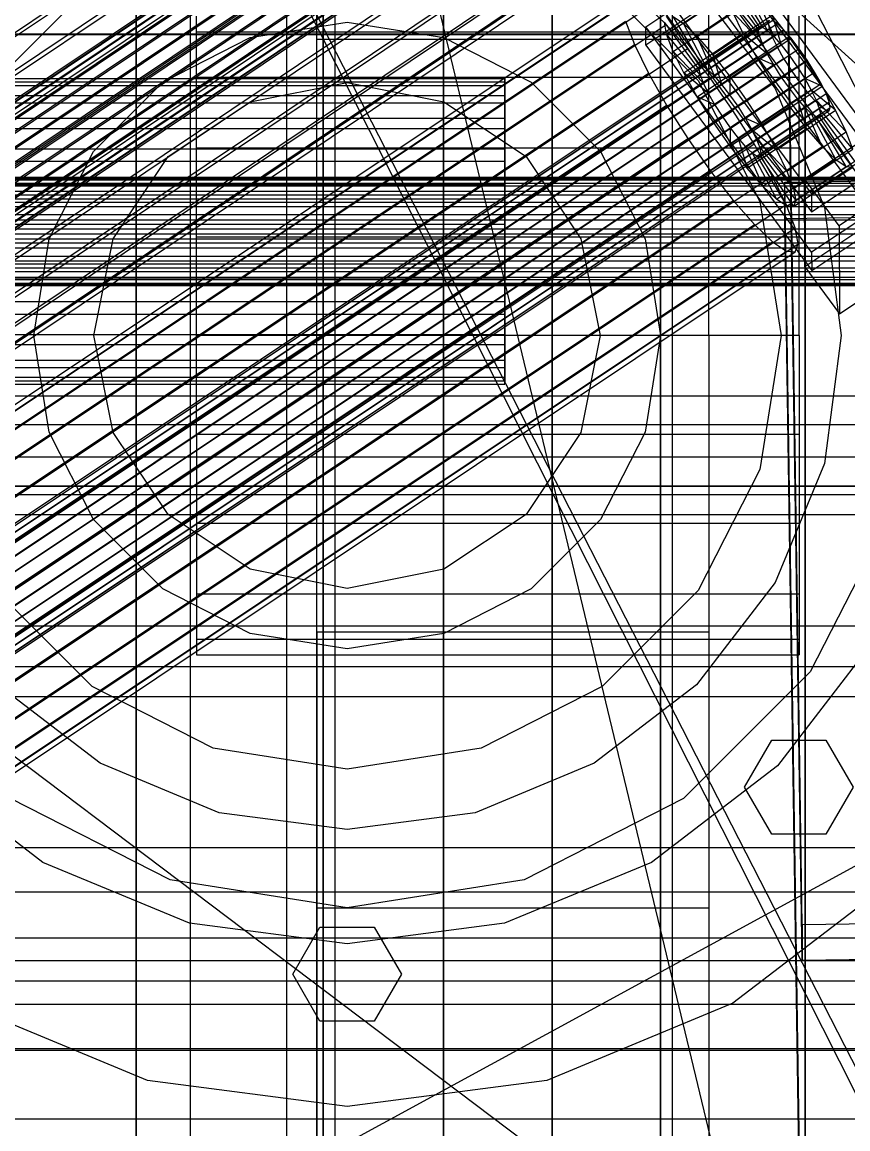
# Model space of a CAD drawing. Header units: millimetres. Extents: x -1970 to 34302, y -65268 to 6837.
# Drawn here: x 231.1 to 368.1, y -34381.7 to -34198 of the extents above; entities that cross this region are included whole.
import ezdxf

# ---------------------------------------------------------------- set-up
doc = ezdxf.new("R2010")
doc.units = ezdxf.units.MM
for name, color, linetype, lineweight in [('COTAS_O', 1, 'Continuous', 0), ('frontal_briquetadora', 7, 'Continuous', 0), ('frontal_C01', 7, 'Continuous', 0), ('frontal_C02', 7, 'Continuous', 0), ('frontal_dos-mix', 7, 'Continuous', 0), ('frontal_mezcladora', 7, 'Continuous', 0), ('frontal_tolva', 7, 'Continuous', 0)]:
    doc.layers.add(name, color=color, linetype=linetype, lineweight=lineweight)
doc.dimstyles.new('R19_100', dxfattribs={"dimtxt": 250, "dimasz": 150, "dimexe": 150, "dimexo": 80, "dimgap": 100, "dimtad": 1, "dimtih": 1, "dimtoh": 1, "dimdsep": 46, "dimcen": 0.09, "dimadec": 0, "dimazin": 0, "dimtfac": 1, "dimtdec": 4, "dimtofl": 0, "dimtmove": 0, "dimatfit": 3, "dimfxl": 1, "dimtolj": 1, "dimtzin": 0, "dimarcsym": 0})

# ---------------------------------------------------------------- blocks, each defined once
blk = doc.blocks.new('*D35')
at = {"layer": 'COTAS_O', "color": 0, "lineweight": -2, "transparency": 16777216}
for p, q in [((-1725, -34320), (-1725, -33550)), ((1725, -34320), (1725, -33550)), ((-1575, -33700), (1575, -33700))]:
    blk.add_line(p, q, dxfattribs=at)
at = {"layer": 'COTAS_O', "color": 0, "transparency": 16777216}
for points in [[(-1575, -33675), (-1575, -33725), (-1725, -33700)], [(1575, -33675), (1575, -33725), (1725, -33700)]]:
    blk.add_solid(points, dxfattribs=at)
at = {"layer": 'Defpoints', "color": 0, "transparency": 16777216}
for p in [(1725, -33700), (-1725, -34400), (1725, -34400)]:
    blk.add_point(p, dxfattribs=at)
blk = doc.blocks.new('*D39')
at = {"layer": 'COTAS_O', "color": 0, "lineweight": -2, "transparency": 16777216}
for p, q in [((-650, -34820), (-650, -34050)), ((650, -34820), (650, -34050)), ((-500, -34200), (500, -34200))]:
    blk.add_line(p, q, dxfattribs=at)
at = {"layer": 'COTAS_O', "color": 0, "transparency": 16777216}
for points in [[(-500, -34175), (-500, -34225), (-650, -34200)], [(500, -34175), (500, -34225), (650, -34200)]]:
    blk.add_solid(points, dxfattribs=at)
at = {"layer": 'Defpoints', "color": 0, "transparency": 16777216}
for p in [(650, -34200), (-650, -34900), (650, -34900)]:
    blk.add_point(p, dxfattribs=at)

msp = doc.modelspace()

# ---------------------------------------------------------------- linework, layer by layer
at = {"layer": 'frontal_briquetadora'}
for p, q in [((210, -33820), (416.55, -34680)), ((210, -34060), (430, -34260)), ((210, -34060), (430, -34490)), ((210, -34060), (430, -34496)), ((210, -34260), (430, -34260)), ((750, -34270.216), (200, -34270.216)), ((750, -34275), (200, -34275)), ((210, -34275), (452, -34275)), ((750, -34279.784), (200, -34279.784)), ((430, -34305), (210, -34305)), ((430, -34471), (210, -34305)), ((430, -34305), (222, -34418.333)), ((210, -34368.338), (452, -34368.338))]:
    msp.add_line(p, q, dxfattribs=at)
at = {"layer": 'frontal_C01'}
for p, q in [((250, -35586.788), (250, -32681.31)), ((250, -32686.07), (250, -35591.549)), ((345.969, -34181.347), (373.501, -34218.791)), ((373.513, -34221.834), (345.981, -34184.391)), ((362.033, -34226.444), (334.501, -34189)), ((334.539, -34198.74), (346.008, -34191.087)), ((340.816, -34198.217), (350.645, -34191.658)), ((346.008, -34191.087), (373.539, -34228.531)), ((347.47, -34191.406), (353.205, -34199.207)), ((347.835, -34190.414), (353.378, -34198.737)), ((348.918, -34190.5), (353.892, -34198.777)), ((350.645, -34191.658), (354.71, -34199.326)), ((334.513, -34192.044), (362.045, -34229.488)), ((338.017, -34199.968), (347.847, -34193.408)), ((347.847, -34193.408), (353.384, -34200.155)), ((146.383, -34318.158), (330.692, -34195.16)), ((146.872, -34316.832), (331.181, -34193.834)), ((148.32, -34316.947), (332.629, -34193.949)), ((346.02, -34194.131), (334.551, -34201.784)), ((343.069, -34200.368), (352.899, -34193.808)), ((373.551, -34231.574), (346.02, -34194.131)), ((352.899, -34193.808), (355.777, -34200.345)), ((150.629, -34318.495), (334.938, -34195.496)), ((337.95, -34198.371), (334.938, -34195.496)), ((343.549, -34205.297), (338.005, -34196.974)), ((344.062, -34205.337), (339.088, -34197.06)), ((339.088, -34197.06), (340.816, -34198.217)), ((339.111, -34202.843), (348.941, -34196.283)), ((345.695, -34203.365), (355.525, -34196.805)), ((348.941, -34196.283), (353.902, -34201.517)), ((348.941, -34196.283), (350.678, -34199.836)), ((358.345, -34200.444), (355.525, -34196.805)), ((355.525, -34196.805), (357.021, -34201.764)), ((141.045, -34340.791), (354.844, -34198.113)), ((141.218, -34340.321), (355.017, -34197.643)), ((141.224, -34341.739), (355.022, -34199.061)), ((141.731, -34340.362), (355.53, -34197.684)), ((142.549, -34340.91), (356.348, -34198.233)), ((146.887, -34320.834), (331.197, -34197.836)), ((153.641, -34321.37), (337.95, -34198.371)), ((331.197, -34197.836), (332.659, -34201.68)), ((334.551, -34201.784), (334.539, -34198.74)), ((362.071, -34236.184), (334.539, -34198.74)), ((343.376, -34205.766), (337.64, -34197.966)), ((338.017, -34199.968), (337.64, -34197.966)), ((341.461, -34202.378), (337.95, -34198.371)), ((344.88, -34205.886), (340.816, -34198.217)), ((340.816, -34198.217), (343.069, -34200.368)), ((353.378, -34198.737), (343.549, -34205.297)), ((353.892, -34198.777), (344.062, -34205.337)), ((353.205, -34199.207), (353.378, -34198.737)), ((353.378, -34198.737), (353.892, -34198.777)), ((353.892, -34198.777), (354.71, -34199.326)), ((355.017, -34197.643), (354.844, -34198.113)), ((354.844, -34198.113), (355.022, -34199.061)), ((355.022, -34199.061), (355.541, -34200.424)), ((356.348, -34198.233), (355.53, -34197.684)), ((357.415, -34199.251), (356.348, -34198.233)), ((141.742, -34343.101), (355.541, -34200.424)), ((143.617, -34341.929), (357.415, -34199.251)), ((144.861, -34343.349), (358.659, -34200.671)), ((343.554, -34206.715), (338.017, -34199.968)), ((339.111, -34202.843), (338.017, -34199.968)), ((340.848, -34206.396), (350.678, -34199.836)), ((345.947, -34206.904), (343.069, -34200.368)), ((343.069, -34200.368), (345.695, -34203.365)), ((353.205, -34199.207), (343.376, -34205.766)), ((353.384, -34200.155), (343.554, -34206.715)), ((354.71, -34199.326), (344.88, -34205.886)), ((355.777, -34200.345), (345.947, -34206.904)), ((358.345, -34200.444), (348.515, -34207.004)), ((350.678, -34199.836), (354.725, -34203.2)), ((350.678, -34199.836), (352.938, -34203.825)), ((353.384, -34200.155), (353.205, -34199.207)), ((353.902, -34201.517), (353.384, -34200.155)), ((354.71, -34199.326), (355.777, -34200.345)), ((355.541, -34200.424), (356.363, -34202.107)), ((355.777, -34200.345), (357.021, -34201.764)), ((358.659, -34200.671), (357.415, -34199.251)), ((358.357, -34203.488), (358.345, -34200.444)), ((361.166, -34204.477), (358.345, -34200.444)), ((359.995, -34202.395), (358.659, -34200.671)), ((142.565, -34344.784), (356.363, -34202.107)), ((359.995, -34202.395), (146.196, -34345.072)), ((148.35, -34324.678), (332.659, -34201.68)), ((157.152, -34325.376), (341.461, -34202.378)), ((332.659, -34201.68), (334.981, -34206.43)), ((334.551, -34201.784), (362.083, -34239.228)), ((345.231, -34207.243), (341.461, -34202.378)), ((353.902, -34201.517), (344.073, -34208.077)), ((357.021, -34201.764), (347.191, -34208.324)), ((354.725, -34203.2), (353.902, -34201.517)), ((356.363, -34202.107), (357.434, -34203.996)), ((357.021, -34201.764), (358.357, -34203.488)), ((361.332, -34204.305), (359.995, -34202.395)), ((143.635, -34346.674), (357.434, -34203.996)), ((147.533, -34346.983), (361.332, -34204.305)), ((344.073, -34208.077), (339.111, -34202.843)), ((340.848, -34206.396), (339.111, -34202.843)), ((343.108, -34210.385), (352.938, -34203.825)), ((354.725, -34203.2), (344.895, -34209.76)), ((347.191, -34208.324), (345.695, -34203.365)), ((345.695, -34203.365), (348.515, -34207.004)), ((348.527, -34210.048), (358.357, -34203.488)), ((351.336, -34211.037), (361.166, -34204.477)), ((352.938, -34203.825), (355.796, -34205.089)), ((352.938, -34203.825), (355.569, -34207.977)), ((355.796, -34205.089), (354.725, -34203.2)), ((357.434, -34203.996), (358.68, -34205.963)), ((358.357, -34203.488), (359.693, -34205.398)), ((361.166, -34204.477), (359.693, -34205.398)), ((363.797, -34208.63), (361.166, -34204.477)), ((362.578, -34206.272), (361.332, -34204.305)), ((144.881, -34348.641), (358.68, -34205.963)), ((148.779, -34348.95), (362.578, -34206.272)), ((150.672, -34329.428), (334.981, -34206.43)), ((334.981, -34206.43), (338.003, -34211.762)), ((344.895, -34209.76), (340.848, -34206.396)), ((343.108, -34210.385), (340.848, -34206.396)), ((343.549, -34205.297), (343.376, -34205.766)), ((343.376, -34205.766), (343.554, -34206.715)), ((344.062, -34205.337), (343.549, -34205.297)), ((344.88, -34205.886), (344.062, -34205.337)), ((345.947, -34206.904), (344.88, -34205.886)), ((355.796, -34205.089), (345.966, -34211.649)), ((359.693, -34205.398), (349.863, -34211.958)), ((357.042, -34207.056), (355.796, -34205.089)), ((358.68, -34205.963), (360.017, -34207.873)), ((359.693, -34205.398), (360.939, -34207.365)), ((363.648, -34208.161), (362.578, -34206.272)), ((-311.15, -34207.349), (311.15, -34207.349)), ((-311.15, -34207.902), (311.15, -34207.902)), ((146.218, -34350.551), (360.017, -34207.873)), ((149.85, -34350.839), (363.648, -34208.161)), ((345.231, -34207.243), (160.922, -34330.241)), ((311.15, -34207.902), (311.15, -34207.349)), ((311.15, -34207.349), (311.15, -34208.526)), ((311.15, -34210.145), (311.15, -34207.902)), ((343.554, -34206.715), (344.073, -34208.077)), ((344.073, -34208.077), (344.895, -34209.76)), ((349.002, -34212.634), (345.231, -34207.243)), ((345.739, -34214.537), (355.569, -34207.977)), ((347.191, -34208.324), (345.947, -34206.904)), ((348.527, -34210.048), (347.191, -34208.324)), ((357.042, -34207.056), (347.212, -34213.616)), ((348.515, -34207.004), (348.527, -34210.048)), ((348.515, -34207.004), (351.336, -34211.037)), ((360.939, -34207.365), (351.109, -34213.925)), ((355.569, -34207.977), (357.042, -34207.056)), ((355.569, -34207.977), (358.39, -34212.01)), ((358.378, -34208.967), (357.042, -34207.056)), ((360.017, -34207.873), (361.352, -34209.597)), ((363.797, -34208.63), (360.939, -34207.365)), ((360.939, -34207.365), (362.01, -34209.255)), ((364.471, -34209.844), (363.648, -34208.161)), ((-311.15, -34208.526), (311.15, -34208.526)), ((-311.15, -34210.145), (311.15, -34210.145)), ((147.554, -34352.275), (361.352, -34209.597)), ((150.672, -34352.522), (364.471, -34209.844)), ((311.15, -34208.526), (311.15, -34211.351)), ((311.15, -34213.928), (311.15, -34210.145)), ((344.895, -34209.76), (345.966, -34211.649)), ((349.863, -34211.958), (348.527, -34210.048)), ((358.378, -34208.967), (348.548, -34215.527)), ((362.01, -34209.255), (352.18, -34215.814)), ((353.967, -34215.19), (363.797, -34208.63)), ((358.39, -34212.01), (358.378, -34208.967)), ((359.714, -34210.69), (358.378, -34208.967)), ((361.352, -34209.597), (362.596, -34211.017)), ((366.057, -34212.618), (362.01, -34209.255)), ((362.01, -34209.255), (362.833, -34210.938)), ((366.057, -34212.618), (363.797, -34208.63)), ((364.989, -34211.206), (364.471, -34209.844)), ((-311.15, -34211.351), (311.15, -34211.351)), ((148.798, -34353.694), (362.596, -34211.017)), ((151.191, -34353.884), (364.989, -34211.206)), ((153.694, -34334.76), (338.003, -34211.762)), ((311.15, -34211.351), (311.15, -34215.633)), ((338.003, -34211.762), (341.52, -34217.313)), ((345.966, -34211.649), (343.108, -34210.385)), ((345.739, -34214.537), (343.108, -34210.385)), ((345.966, -34211.649), (347.212, -34213.616)), ((348.56, -34218.57), (358.39, -34212.01)), ((349.863, -34211.958), (351.336, -34211.037)), ((351.109, -34213.925), (349.863, -34211.958)), ((359.714, -34210.69), (349.884, -34217.25)), ((351.336, -34211.037), (353.967, -34215.19)), ((362.833, -34210.938), (353.003, -34217.498)), ((358.39, -34212.01), (361.21, -34215.649)), ((361.21, -34215.649), (359.714, -34210.69)), ((360.958, -34212.11), (359.714, -34210.69)), ((362.596, -34211.017), (363.664, -34212.035)), ((367.794, -34216.171), (362.833, -34210.938)), ((362.833, -34210.938), (363.351, -34212.3)), ((365.168, -34212.155), (364.989, -34211.206)), ((149.865, -34354.713), (363.664, -34212.035)), ((150.683, -34355.262), (364.482, -34212.584)), ((151.196, -34355.302), (364.995, -34212.624)), ((151.369, -34354.832), (365.168, -34212.155)), ((164.693, -34335.632), (349.002, -34212.634)), ((347.212, -34213.616), (345.739, -34214.537)), ((347.212, -34213.616), (348.548, -34215.527)), ((352.519, -34218.185), (349.002, -34212.634)), ((360.958, -34212.11), (351.128, -34218.67)), ((362.025, -34213.129), (352.196, -34219.689)), ((362.843, -34213.677), (353.014, -34220.237)), ((363.351, -34212.3), (353.521, -34218.86)), ((363.357, -34213.718), (353.527, -34220.278)), ((363.53, -34213.248), (353.7, -34219.808)), ((356.228, -34219.178), (366.057, -34212.618)), ((363.836, -34218.646), (360.958, -34212.11)), ((362.025, -34213.129), (360.958, -34212.11)), ((366.09, -34220.797), (362.025, -34213.129)), ((362.843, -34213.677), (362.025, -34213.129)), ((367.817, -34221.955), (362.843, -34213.677)), ((363.357, -34213.718), (362.843, -34213.677)), ((368.888, -34219.047), (363.351, -34212.3)), ((363.351, -34212.3), (363.53, -34213.248)), ((363.53, -34213.248), (363.357, -34213.718)), ((368.9, -34222.04), (363.357, -34213.718)), ((369.265, -34221.049), (363.53, -34213.248)), ((363.664, -34212.035), (364.482, -34212.584)), ((364.482, -34212.584), (364.995, -34212.624)), ((364.995, -34212.624), (365.168, -34212.155)), ((367.794, -34216.171), (366.057, -34212.618)), ((-311.15, -34213.928), (311.15, -34213.928)), ((-311.15, -34215.633), (311.15, -34215.633)), ((311.15, -34218.991), (311.15, -34213.928)), ((311.15, -34215.633), (311.15, -34221.079)), ((348.56, -34218.57), (345.739, -34214.537)), ((348.548, -34215.527), (348.56, -34218.57)), ((348.548, -34215.527), (349.884, -34217.25)), ((352.18, -34215.814), (351.109, -34213.925)), ((351.109, -34213.925), (353.967, -34215.19)), ((351.38, -34222.209), (361.21, -34215.649)), ((353.967, -34215.19), (356.228, -34219.178)), ((361.21, -34215.649), (363.836, -34218.646)), ((157.211, -34340.311), (341.52, -34217.313)), ((341.52, -34217.313), (345.291, -34222.705)), ((349.884, -34217.25), (351.38, -34222.209)), ((349.884, -34217.25), (351.128, -34218.67)), ((353.003, -34217.498), (352.18, -34215.814)), ((352.18, -34215.814), (356.228, -34219.178)), ((353.521, -34218.86), (353.003, -34217.498)), ((353.003, -34217.498), (357.964, -34222.731)), ((357.964, -34222.731), (367.794, -34216.171)), ((360.882, -34223.971), (372.35, -34216.317)), ((368.888, -34219.047), (367.794, -34216.171)), ((-311.15, -34218.991), (311.15, -34218.991)), ((168.21, -34341.184), (352.519, -34218.185)), ((311.15, -34224.989), (311.15, -34218.991)), ((351.38, -34222.209), (348.56, -34218.57)), ((351.128, -34218.67), (354.006, -34225.206)), ((351.128, -34218.67), (352.196, -34219.689)), ((355.541, -34223.518), (352.519, -34218.185)), ((353.7, -34219.808), (353.521, -34218.86)), ((353.521, -34218.86), (359.058, -34225.607)), ((354.006, -34225.206), (363.836, -34218.646)), ((356.228, -34219.178), (357.964, -34222.731)), ((359.058, -34225.607), (368.888, -34219.047)), ((373.501, -34218.791), (362.033, -34226.444)), ((363.836, -34218.646), (366.09, -34220.797)), ((-311.15, -34221.079), (311.15, -34221.079)), ((311.15, -34221.079), (311.15, -34227.318)), ((352.196, -34219.689), (356.26, -34227.357)), ((352.196, -34219.689), (353.014, -34220.237)), ((353.014, -34220.237), (357.987, -34228.514)), ((353.014, -34220.237), (353.527, -34220.278)), ((353.527, -34220.278), (353.7, -34219.808)), ((353.527, -34220.278), (359.07, -34228.6)), ((353.7, -34219.808), (359.436, -34227.609)), ((356.26, -34227.357), (366.09, -34220.797)), ((359.436, -34227.609), (369.265, -34221.049)), ((366.09, -34220.797), (367.817, -34221.955)), ((160.982, -34345.703), (345.291, -34222.705)), ((345.291, -34222.705), (349.061, -34227.57)), ((354.006, -34225.206), (351.38, -34222.209)), ((357.964, -34222.731), (359.058, -34225.607)), ((357.987, -34228.514), (367.817, -34221.955)), ((359.07, -34228.6), (368.9, -34222.04)), ((362.045, -34229.488), (373.513, -34221.834)), ((367.817, -34221.955), (368.9, -34222.04)), ((-440, -34223.731), (440, -34223.731)), ((-440, -34223.926), (440, -34223.926)), ((-440, -34224.147), (440, -34224.147)), ((-440, -34224.721), (440, -34224.721)), ((171.232, -34346.516), (355.541, -34223.518)), ((357.863, -34228.268), (355.541, -34223.518)), ((357.646, -34224.526), (375.644, -34224.284)), ((357.646, -34230.614), (357.646, -34224.526)), ((360.514, -34417.526), (357.646, -34224.526)), ((360.939, -34238.581), (360.882, -34223.971)), ((366.618, -34231.771), (360.882, -34223.971)), ((378.086, -34224.118), (366.618, -34231.771)), ((-440, -34225.149), (440, -34225.149)), ((-440, -34226.062), (440, -34226.062)), ((-440, -34226.666), (440, -34226.666)), ((311.15, -34224.989), (-311.15, -34224.989)), ((311.15, -34231.515), (311.15, -34224.989)), ((356.26, -34227.357), (354.006, -34225.206)), ((359.058, -34225.607), (359.436, -34227.609)), ((362.033, -34226.444), (362.045, -34229.488)), ((-440, -34227.856), (440, -34227.856)), ((-311.15, -34227.318), (311.15, -34227.318)), ((164.752, -34350.568), (349.061, -34227.57)), ((173.554, -34351.266), (357.863, -34228.268)), ((311.15, -34227.318), (311.15, -34233.926)), ((349.061, -34227.57), (352.572, -34231.576)), ((357.987, -34228.514), (356.26, -34227.357)), ((359.326, -34232.112), (357.863, -34228.268)), ((359.07, -34228.6), (357.987, -34228.514)), ((359.436, -34227.609), (359.07, -34228.6)), ((373.539, -34228.531), (362.071, -34236.184)), ((-440, -34228.596), (440, -34228.596)), ((440, -34229.981), (-440, -34229.981)), ((375.644, -34230.372), (357.646, -34230.614)), ((-440, -34230.806), (440, -34230.806)), ((-311.15, -34231.515), (311.15, -34231.515)), ((168.263, -34354.574), (352.572, -34231.576)), ((175.016, -34355.11), (359.326, -34232.112)), ((311.15, -34238.122), (311.15, -34231.515)), ((352.572, -34231.576), (355.584, -34234.451)), ((360.514, -34423.614), (357.646, -34230.614)), ((359.83, -34234.788), (359.326, -34232.112)), ((372.408, -34230.927), (360.939, -34238.581)), ((362.083, -34239.228), (373.551, -34231.574)), ((366.618, -34231.771), (366.675, -34246.381)), ((-440, -34232.293), (440, -34232.293)), ((-440, -34233.148), (440, -34233.148)), ((-311.15, -34233.926), (311.15, -34233.926)), ((311.15, -34233.926), (311.15, -34240.452)), ((-440, -34234.635), (440, -34234.635)), ((-440, -34235.46), (440, -34235.46)), ((171.275, -34357.449), (355.584, -34234.451)), ((175.521, -34357.786), (359.83, -34234.788)), ((355.584, -34234.451), (357.893, -34235.999)), ((359.341, -34236.114), (359.83, -34234.788)), ((-440, -34236.845), (440, -34236.845)), ((-440, -34237.585), (440, -34237.585)), ((173.584, -34358.997), (357.893, -34235.999)), ((175.032, -34359.112), (359.341, -34236.114)), ((357.893, -34235.999), (359.341, -34236.114)), ((362.071, -34236.184), (362.083, -34239.228)), ((-440, -34238.775), (440, -34238.775)), ((-440, -34239.379), (440, -34239.379)), ((-311.15, -34238.122), (311.15, -34238.122)), ((311.15, -34244.362), (311.15, -34238.122)), ((360.939, -34238.581), (366.675, -34246.381)), ((366.675, -34246.381), (378.143, -34238.728)), ((-440, -34240.292), (440, -34240.292)), ((-440, -34240.72), (440, -34240.72)), ((-440, -34241.293), (440, -34241.293)), ((-311.15, -34240.452), (311.15, -34240.452)), ((311.15, -34240.452), (311.15, -34246.45)), ((-440, -34241.515), (440, -34241.515)), ((-440, -34241.71), (440, -34241.71)), ((-311.15, -34244.362), (311.15, -34244.362)), ((311.15, -34249.808), (311.15, -34244.362)), ((-311.15, -34246.45), (311.15, -34246.45)), ((311.15, -34246.45), (311.15, -34251.513)), ((-311.15, -34249.808), (311.15, -34249.808)), ((311.15, -34254.09), (311.15, -34249.808)), ((-311.15, -34251.513), (311.15, -34251.513)), ((311.15, -34251.513), (311.15, -34255.296)), ((-311.15, -34254.09), (311.15, -34254.09)), ((311.15, -34256.915), (311.15, -34254.09)), ((-311.15, -34255.296), (311.15, -34255.296)), ((311.15, -34255.296), (311.15, -34257.539)), ((-311.15, -34256.915), (311.15, -34256.915)), ((-311.15, -34257.539), (311.15, -34257.539)), ((311.15, -34258.092), (311.15, -34256.915)), ((311.15, -34257.539), (311.15, -34258.092)), ((-311.15, -34258.092), (311.15, -34258.092))]:
    msp.add_line(p, q, dxfattribs=at)
at = {"layer": 'frontal_C02'}
for p, q in [((250, -35767.535), (250, -32976.99)), ((250, -32981.769), (250, -35772.314)), ((141.045, -34270.657), (354.844, -34127.415)), ((141.218, -34270.216), (355.017, -34126.974)), ((141.731, -34270.286), (355.53, -34127.044)), ((141.224, -34271.577), (355.022, -34128.336)), ((142.549, -34270.861), (356.348, -34127.62)), ((143.617, -34271.903), (357.415, -34128.661)), ((153.641, -34251.451), (337.95, -34127.967)), ((141.742, -34272.916), (355.541, -34129.675)), ((144.861, -34273.34), (358.659, -34130.099)), ((148.35, -34254.31), (332.659, -34130.826)), ((142.565, -34274.581), (356.363, -34131.34)), ((359.995, -34131.833), (146.196, -34275.075)), ((157.152, -34255.507), (341.461, -34132.023)), ((143.635, -34276.459), (357.434, -34133.217)), ((147.533, -34276.989), (361.332, -34133.747)), ((144.881, -34278.422), (358.68, -34135.18)), ((148.779, -34278.952), (362.578, -34135.71)), ((150.672, -34259.009), (334.981, -34135.525)), ((146.218, -34280.336), (360.017, -34137.094)), ((149.85, -34280.829), (363.648, -34137.588)), ((345.231, -34136.919), (160.922, -34260.403)), ((147.554, -34282.07), (361.352, -34138.829)), ((148.798, -34283.508), (362.596, -34140.266)), ((150.672, -34282.494), (364.471, -34139.253)), ((149.865, -34284.549), (363.664, -34141.308)), ((150.683, -34285.125), (364.482, -34141.883)), ((151.191, -34283.833), (364.989, -34140.591)), ((151.196, -34285.194), (364.995, -34141.953)), ((151.369, -34284.754), (365.168, -34141.512)), ((153.694, -34264.309), (338.003, -34140.825)), ((164.693, -34265.805), (349.002, -34142.321)), ((157.211, -34269.848), (341.52, -34146.364)), ((168.21, -34271.344), (352.519, -34147.86)), ((160.982, -34275.25), (345.291, -34151.766)), ((171.232, -34276.644), (355.541, -34153.16)), ((360.514, -34347.834), (357.646, -34154.067)), ((164.752, -34280.146), (349.061, -34156.662)), ((173.554, -34281.342), (357.863, -34157.859)), ((360.514, -34353.679), (357.646, -34159.912)), ((168.263, -34284.202), (352.572, -34160.718)), ((175.016, -34285.12), (359.326, -34161.636)), ((171.275, -34287.142), (355.584, -34163.658)), ((175.521, -34287.719), (359.83, -34164.235)), ((173.584, -34288.766), (357.893, -34165.282)), ((175.032, -34288.963), (359.341, -34165.479)), ((-450, -34264.768), (450, -34264.768)), ((450, -34276.459), (-450, -34276.459)), ((450, -34298.24), (-450, -34298.24)), ((-450, -34309.931), (450, -34309.931)), ((-425, -34342.323), (425, -34342.323)), ((378.512, -34347.59), (360.514, -34347.834)), ((360.514, -34347.834), (360.514, -34353.679)), ((360.514, -34353.679), (378.512, -34353.436)), ((425, -34353.799), (-425, -34353.799)), ((425, -34357.17), (-425, -34357.17)), ((-425, -34368.646), (425, -34368.646))]:
    msp.add_line(p, q, dxfattribs=at)
at = {"layer": 'frontal_dos-mix'}
msp.add_line((275, -35980), (275, -33282.5), dxfattribs=at)
at = {"layer": 'frontal_mezcladora'}
for p, q in [((280, -34450), (280, -34020)), ((259, -34456.719), (259, -34036.719)), ((281, -34036.719), (281, -34456.719)), ((339, -34456.719), (339, -34036.719)), ((361, -34036.719), (361, -34456.719)), ((259, -34483.281), (259, -34063.281)), ((281, -34483.281), (281, -34063.281)), ((339, -34483.281), (339, -34063.281)), ((361, -34483.281), (361, -34063.281)), ((283, -34509.163), (283, -34076.07)), ((301, -34076.07), (301, -34509.163)), ((319, -34076.07), (319, -34509.163)), ((337, -34076.07), (337, -34509.163)), ((283, -34526.414), (283, -34093.321)), ((301, -34526.414), (301, -34093.321)), ((319, -34526.414), (319, -34093.321)), ((337, -34526.414), (337, -34093.321)), ((280, -34200.824), (280, -34155)), ((345, -34200.824), (345, -34155)), ((226.751, -34207.679), (242.679, -34191.751)), ((327.321, -34191.751), (343.249, -34207.679)), ((342.983, -34192.017), (356.014, -34209)), ((361.857, -34194.16), (375.35, -34220.643)), ((260, -34199.594), (260, -34197)), ((360, -34199.594), (360, -34197)), ((268.931, -34200.545), (285, -34198)), ((285, -34198), (301.069, -34200.545)), ((254.435, -34207.931), (268.931, -34200.545)), ((260, -34207.122), (260, -34199.594)), ((260, -34199.594), (360, -34199.594)), ((280, -34250), (280, -34200.824)), ((280, -34200.824), (345, -34200.824)), ((301.069, -34200.545), (315.565, -34207.931)), ((345, -34250), (345, -34200.824)), ((360, -34207.122), (360, -34199.594)), ((242.931, -34219.435), (254.435, -34207.931)), ((260, -34218.847), (260, -34207.122)), ((260, -34207.122), (360, -34207.122)), ((268.927, -34211.197), (285, -34208)), ((285, -34208), (301.073, -34211.197)), ((315.565, -34207.931), (327.069, -34219.435)), ((343.249, -34207.679), (353.476, -34227.751)), ((360, -34218.847), (360, -34207.122)), ((356.014, -34209), (364.206, -34228.777)), ((255.302, -34220.302), (268.927, -34211.197)), ((301.073, -34211.197), (314.698, -34220.302)), ((260, -34233.622), (260, -34218.847)), ((260, -34218.847), (360, -34218.847)), ((360, -34233.622), (360, -34218.847)), ((235.545, -34233.931), (242.931, -34219.435)), ((246.197, -34233.927), (255.302, -34220.302)), ((314.698, -34220.302), (323.803, -34233.927)), ((327.069, -34219.435), (334.455, -34233.931)), ((353.476, -34227.751), (357, -34250)), ((364.206, -34228.777), (367, -34250)), ((233, -34250), (235.545, -34233.931)), ((243, -34250), (246.197, -34233.927)), ((260, -34250), (260, -34233.622)), ((260, -34233.622), (360, -34233.622)), ((323.803, -34233.927), (327, -34250)), ((334.455, -34233.931), (337, -34250)), ((360, -34250), (360, -34233.622)), ((235.545, -34266.069), (233, -34250)), ((246.197, -34266.073), (243, -34250)), ((260, -34266.378), (260, -34250)), ((360, -34250), (260, -34250)), ((280, -34299.176), (280, -34250)), ((345, -34250), (280, -34250)), ((327, -34250), (323.803, -34266.073)), ((337, -34250), (334.455, -34266.069)), ((345, -34250), (345, -34299.176)), ((357, -34250), (353.476, -34272.249)), ((360, -34250), (360, -34266.378)), ((367, -34250), (364.206, -34271.223)), ((242.931, -34280.565), (235.545, -34266.069)), ((255.302, -34279.698), (246.197, -34266.073)), ((260, -34266.378), (260, -34281.153)), ((260, -34266.378), (360, -34266.378)), ((323.803, -34266.073), (314.698, -34279.698)), ((334.455, -34266.069), (327.069, -34280.565)), ((360, -34266.378), (360, -34281.153)), ((353.476, -34272.249), (343.249, -34292.321)), ((364.206, -34271.223), (356.014, -34291)), ((268.927, -34288.803), (255.302, -34279.698)), ((314.698, -34279.698), (301.073, -34288.803)), ((375.35, -34279.357), (361.857, -34305.84)), ((254.435, -34292.069), (242.931, -34280.565)), ((260, -34281.153), (260, -34292.878)), ((260, -34281.153), (360, -34281.153)), ((327.069, -34280.565), (315.565, -34292.069)), ((360, -34281.153), (360, -34292.878)), ((285, -34292), (268.927, -34288.803)), ((301.073, -34288.803), (285, -34292)), ((356.014, -34291), (342.983, -34307.983)), ((242.679, -34308.249), (226.751, -34292.321)), ((268.931, -34299.455), (254.435, -34292.069)), ((315.565, -34292.069), (301.069, -34299.455)), ((343.249, -34292.321), (327.321, -34308.249)), ((260, -34292.878), (260, -34300.406)), ((260, -34292.878), (360, -34292.878)), ((360, -34292.878), (360, -34300.406)), ((285, -34302), (268.931, -34299.455)), ((280, -34299.176), (280, -34345)), ((280, -34299.176), (345, -34299.176)), ((301.069, -34299.455), (285, -34302)), ((345, -34299.176), (345, -34345)), ((260, -34300.406), (260, -34303)), ((260, -34300.406), (360, -34300.406)), ((372.469, -34300.5), (356.418, -34321.418)), ((360, -34300.406), (360, -34303)), ((260, -34303), (360, -34303)), ((361.857, -34305.84), (340.84, -34326.857)), ((244, -34321.014), (227.017, -34307.983)), ((262.751, -34318.476), (242.679, -34308.249)), ((327.321, -34308.249), (307.249, -34318.476)), ((342.983, -34307.983), (326, -34321.014)), ((285, -34322), (262.751, -34318.476)), ((307.249, -34318.476), (285, -34322)), ((350.953, -34324.953), (355.453, -34317.159)), ((355.453, -34317.159), (364.453, -34317.159)), ((364.453, -34317.159), (368.953, -34324.953)), ((234.5, -34337.469), (213.582, -34321.418)), ((263.777, -34329.206), (244, -34321.014)), ((326, -34321.014), (306.223, -34329.206)), ((356.418, -34321.418), (335.5, -34337.469)), ((355.453, -34332.748), (350.953, -34324.953)), ((368.953, -34324.953), (364.453, -34332.748)), ((255.643, -34340.35), (229.16, -34326.857)), ((340.84, -34326.857), (314.357, -34340.35)), ((285, -34332), (263.777, -34329.206)), ((306.223, -34329.206), (285, -34332)), ((364.453, -34332.748), (355.453, -34332.748)), ((150, -34335), (420, -34335)), ((258.859, -34347.559), (234.5, -34337.469)), ((335.5, -34337.469), (311.141, -34347.559)), ((285, -34345), (255.643, -34340.35)), ((314.357, -34340.35), (285, -34345)), ((375.51, -34340.51), (349, -34360.851)), ((280, -34345), (280, -34384.35)), ((280, -34345), (345, -34345)), ((345, -34345), (345, -34384.35)), ((285, -34351), (258.859, -34347.559)), ((311.141, -34347.559), (285, -34351)), ((276, -34356), (280.5, -34348.206)), ((280.5, -34348.206), (289.5, -34348.206)), ((289.5, -34348.206), (294, -34356)), ((280.5, -34363.794), (276, -34356)), ((294, -34356), (289.5, -34363.794)), ((251.871, -34373.639), (221, -34360.851)), ((349, -34360.851), (318.129, -34373.639)), ((289.5, -34363.794), (280.5, -34363.794)), ((285, -34378), (251.871, -34373.639)), ((318.129, -34373.639), (285, -34378)), ((150, -34380), (420, -34380))]:
    msp.add_line(p, q, dxfattribs=at)
at = {"layer": 'frontal_tolva'}
for p, q in [((-1821.5, -34350), (1821.5, -34350)), ((-1821.5, -34361), (1821.5, -34361))]:
    msp.add_line(p, q, dxfattribs=at)

# ---------------------------------------------------------------- dimensions: what is measured, and where the dimension line sits
at = {"layer": 'COTAS_O'}
for p1, p2, picture, middle in [((-1725, -34400), (1725, -34400), '*D35', (0, -33700)), ((-650, -34900), (650, -34900), '*D39', (0, -34200))]:
    dim = msp.add_aligned_dim(p1=p1, p2=p2, distance=700, text='<> O', dimstyle='R19_100', dxfattribs=at)
    dim.commit()
    dim.dimension.update_dxf_attribs({"geometry": picture, "text_midpoint": middle})

doc.saveas('drawing.dxf')
